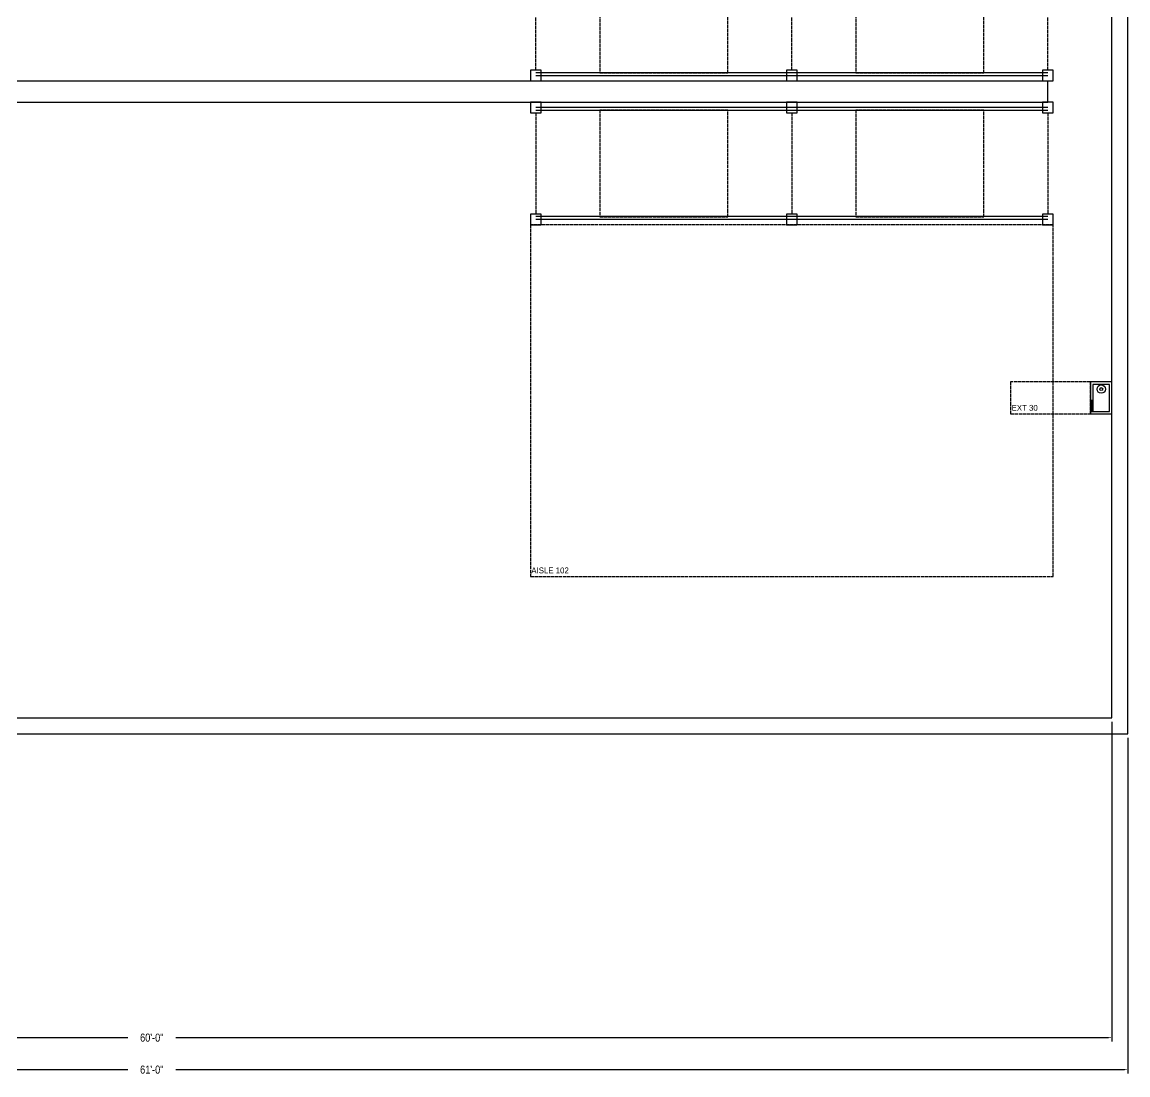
# Model space of a CAD drawing. Header units: inches. Extents: x -380 to 1003, y -134 to 1446.
# Drawn here: x 311.4 to 726, y -134 to 261 of the extents above; entities that cross this region are included whole.
import ezdxf
from ezdxf.enums import TextEntityAlignment as Align

# ---------------------------------------------------------------- set-up
doc = ezdxf.new("R2010")
doc.units = ezdxf.units.IN
doc.header["$MEASUREMENT"] = 0
doc.linetypes.add('DASHED', pattern=[1.524, 1.27, -0.254])
for name, color, linetype in [('A-ANNO-DIMS', 2, 'Continuous'), ('A-AREA', 8, 'Continuous'), ('A-WALL', 7, 'Continuous'), ('Q-EQPM', 3, 'Continuous')]:
    doc.layers.add(name, color=color, linetype=linetype)
doc.layers.add('A-CLRN', color=1, linetype='DASHED', plot=False)
doc.styles.add('OpenSansCondensed-Light', font='OpenSansCondensed-Light.ttf')
doc.dimstyles.new('ROOM', dxfattribs={"dimtxt": 3, "dimasz": 2, "dimexe": 1.5, "dimexo": 1.5, "dimgap": 1, "dimtad": 1, "dimdec": 0, "dimlunit": 4, "dimcen": 2.5, "dimclrt": 2, "dimazin": 3, "dimtfac": 1, "dimtmove": 0, "dimatfit": 3, "dimfrac": 1})

# ---------------------------------------------------------------- blocks, each defined once
blk = doc.blocks.new('RACK-BAY')
for p, q in [((0, 42), (192, 42)), ((0, 40.88), (192, 40.88)), ((0, 1.12), (192, 1.12)), ((0, 0), (192, 0))]:
    blk.add_line(p, q)
at = {"linetype": 'DASHED'}
for p, q in [((0, 2), (0, 40)), ((96, 2), (96, 40)), ((192, 2), (192, 40))]:
    blk.add_line(p, q, dxfattribs=at)
for points in [[(-2, 40), (2, 40), (2, 44), (-2, 44)], [(94, 40), (98, 40), (98, 44), (94, 44)], [(190, 40), (194, 40), (194, 44), (190, 44)], [(-2, -2), (2, -2), (2, 2), (-2, 2)], [(94, -2), (98, -2), (98, 2), (94, 2)], [(190, -2), (194, -2), (194, 2), (190, 2)]]:
    blk.add_lwpolyline(points, close=True)
for points in [[(24, 1), (72, 1), (72, 41), (24, 41)], [(120, 1), (168, 1), (168, 41), (120, 41)]]:
    blk.add_lwpolyline(points, close=True, dxfattribs=at)
blk = doc.blocks.new('FIRE-EXT-CABINET')
for p, q in [((-5.12, 8), (-5.12, 7.12)), ((-5.12, 7.56), (-0.8, 7.56)), ((-0.8, 8), (-0.8, 7.12))]:
    blk.add_line(p, q)
for points in [[(-6, 0), (6, 0), (6, 8), (-6, 8)], [(-5.12, 0.88), (5.12, 0.88), (5.12, 7.12), (-5.12, 7.12)]]:
    blk.add_lwpolyline(points, close=True)
for radius in [1.56, 0.546]:
    blk.add_circle((3.326, 4), radius)
blk = doc.blocks.new('_CLOSEDFILLED')
at = {"color": 0, "linetype": 'BYBLOCK'}
blk.add_solid([(-1, 0.16), (0, 0), (-1, -0.16)], dxfattribs=at)
blk = doc.blocks.new('*D1')
for p, q in [((0, -1.5), (0, -121.5)), ((720, -1.5), (720, -121.5)), ((2, -120), (351, -120)), ((369, -120), (718, -120))]:
    blk.add_line(p, q)
at = {"layer": 'Defpoints'}
for p in [(0, 0), (720, 0), (0, -120)]:
    blk.add_point(p, dxfattribs=at)
at = {"layer": 'A-ANNO-DIMS', "xscale": 2, "yscale": 2, "rotation": 180}
blk.add_blockref('_CLOSEDFILLED', (0, -120), dxfattribs=at)
at = {"layer": 'A-ANNO-DIMS', "xscale": 2, "yscale": 2}
blk.add_blockref('_CLOSEDFILLED', (720, -120), dxfattribs=at)
at = {"layer": 'A-ANNO-DIMS', "color": 2, "insert": (360, -120), "char_height": 3, "attachment_point": 5, "style": 'OpenSansCondensed-Light'}
blk.add_mtext('60\'-0"', dxfattribs=at)
blk = doc.blocks.new('*D3')
for p, q in [((-6, -7.5), (-6, -133.5)), ((726, -7.5), (726, -133.5)), ((-4, -132), (351, -132)), ((369, -132), (724, -132))]:
    blk.add_line(p, q)
at = {"layer": 'Defpoints'}
for p in [(-6, -6), (726, -6), (-6, -132)]:
    blk.add_point(p, dxfattribs=at)
at = {"layer": 'A-ANNO-DIMS', "xscale": 2, "yscale": 2, "rotation": 180}
blk.add_blockref('_CLOSEDFILLED', (-6, -132), dxfattribs=at)
at = {"layer": 'A-ANNO-DIMS', "xscale": 2, "yscale": 2}
blk.add_blockref('_CLOSEDFILLED', (726, -132), dxfattribs=at)
at = {"layer": 'A-ANNO-DIMS', "color": 2, "insert": (360, -132), "char_height": 3, "attachment_point": 5, "style": 'OpenSansCondensed-Light'}
blk.add_mtext('61\'-0"', dxfattribs=at)

msp = doc.modelspace()

# ---------------------------------------------------------------- linework, layer by layer
at = {"layer": 'A-AREA'}
msp.add_lwpolyline([(-6, -6), (726, -6), (726, -6), (726, 1446), (726, 1446), (-6, 1446), (-6, 1446), (-6, -6)], close=True, dxfattribs=at)
at = {"layer": 'A-CLRN', "linetype": 'DASHED'}
for points in [[(502, 53), (698, 53), (698, 185), (502, 185), (502, 53)], [(682, 114), (712, 114), (712, 126), (682, 126), (682, 114)]]:
    msp.add_lwpolyline(points, dxfattribs=at)
at = {"layer": 'A-WALL'}
for p, q in [((726, -6), (726, 1446)), ((720, 0), (720, 1440)), ((24, 239), (696, 239)), ((696, 231), (696, 239)), ((24, 231), (696, 231)), ((60, 0), (720, 0)), ((60, -6), (726, -6))]:
    msp.add_line(p, q, dxfattribs=at)

# ---------------------------------------------------------------- block references
at = {"layer": 'Q-EQPM'}
msp.add_blockref('RACK-BAY', (504, 241), dxfattribs=at)
for name, p, rotation in [('RACK-BAY', (696, 229), 180), ('FIRE-EXT-CABINET', (720, 120), 90)]:
    msp.add_blockref(name, p, dxfattribs=dict(at, rotation=rotation))

# ---------------------------------------------------------------- texts
at = {"layer": 'A-CLRN'}
for s, p in [('EXT 30', (687.292, 116.3)), ('AISLE 102', (509.338, 55.3))]:
    msp.add_text(s, height=2.2, dxfattribs=at).set_placement(p, align=Align.MIDDLE_CENTER)

# ---------------------------------------------------------------- dimensions: what is measured, and where the dimension line sits
at = {"layer": 'A-ANNO-DIMS'}
for base, p1, p2, text, picture, middle in [((0, -120), (0, 0), (720, 0), '60\'-0"', '*D1', (360, -120)), ((-6, -132), (-6, -6), (726, -6), '61\'-0"', '*D3', (360, -132))]:
    dim = msp.add_linear_dim(base=base, p1=p1, p2=p2, text=text, dimstyle='ROOM', override={"dimtxt": 3, "dimasz": 2, "dimexe": 1.5, "dimexo": 1.5, "dimgap": 1, "dimzin": 8, "dimlunit": 4}, dxfattribs=at)
    dim.commit()
    dim.dimension.update_dxf_attribs({"geometry": picture, "text_midpoint": middle})

doc.saveas('drawing.dxf')
